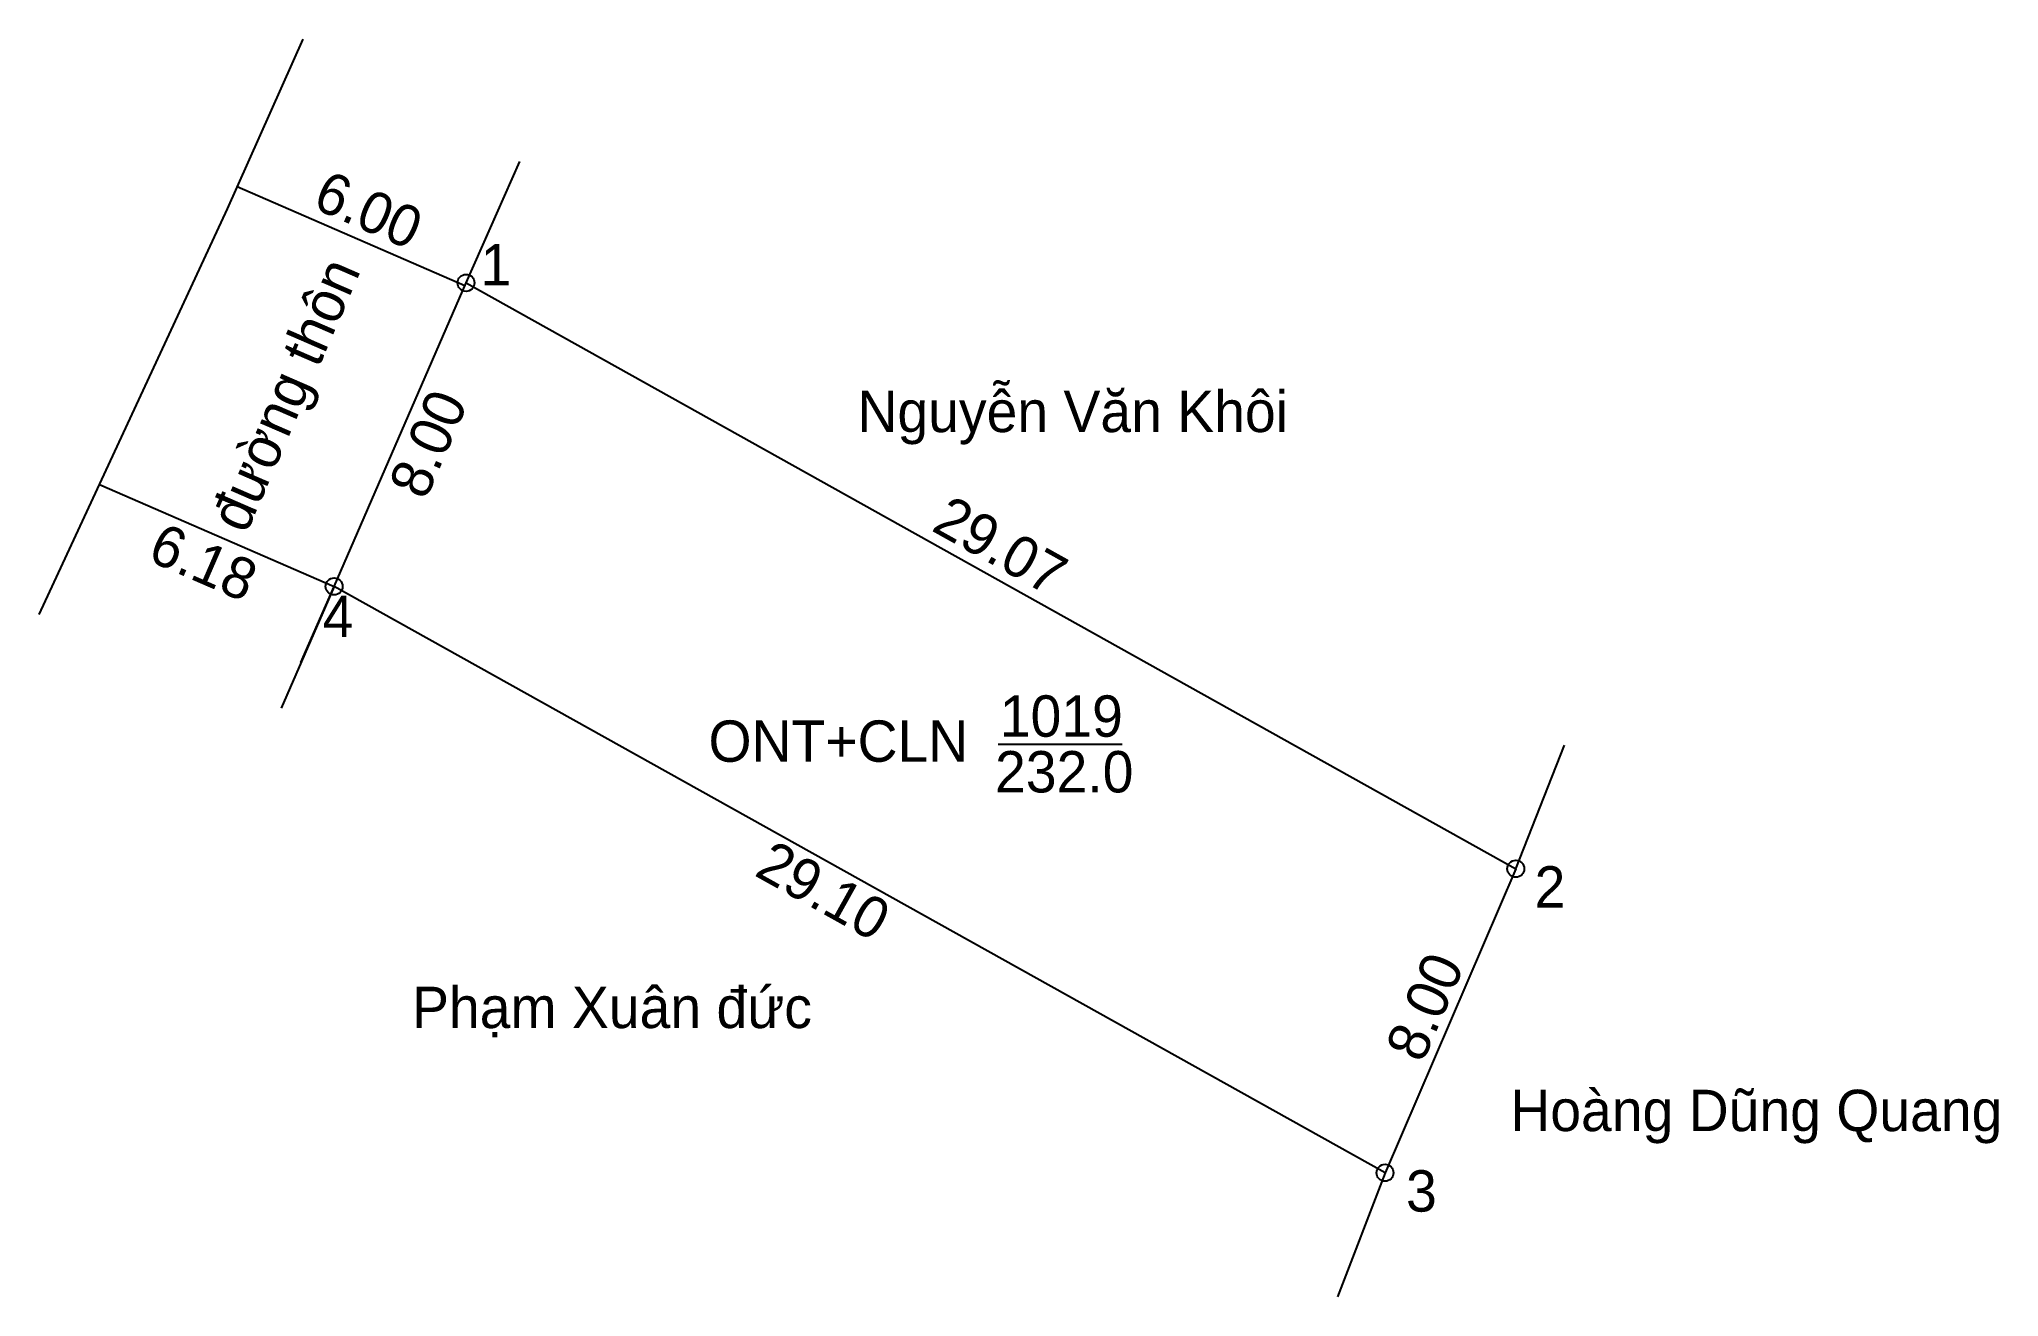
# Model space of a CAD drawing. Extents: x 547597.6 to 547645, y 1837502.6 to 1837533.
import ezdxf

# ---------------------------------------------------------------- set-up
doc = ezdxf.new("R2010")
doc.units = 0
for name, color, linetype in [('CanhThua', 7, 'Continuous'), ('ChieuDaiCanhThua', 7, 'Continuous'), ('Level 1', 7, 'Continuous'), ('Level 23', 7, 'Continuous'), ('Level 31', 7, 'Continuous'), ('MocDinhThua', 7, 'Continuous'), ('NhanDiaChinhThua', 7, 'Continuous'), ('NhanTuCan', 7, 'Continuous'), ('RauThua', 7, 'Continuous'), ('SoHieuDinhThua', 7, 'Continuous')]:
    doc.layers.add(name, color=color, linetype=linetype)

msp = doc.modelspace()

# ---------------------------------------------------------------- linework, layer by layer
at = {"layer": 'CanhThua'}
for p, q in [((547604.74, 1837519.77), (547607.93, 1837527.11)), ((547607.93, 1837527.11), (547633.308, 1837512.942)), ((547630.148, 1837505.589), (547604.74, 1837519.77)), ((547633.308, 1837512.942), (547630.148, 1837505.589))]:
    msp.add_line(p, q, dxfattribs=at)
at = {"layer": 'Level 1'}
for p, q in [((547602.401, 1837529.439), (547607.903, 1837527.048)), ((547599.069, 1837522.234), (547604.74, 1837519.77))]:
    msp.add_line(p, q, dxfattribs=at)
at = {"layer": 'Level 23'}
for p, q in [((547607.93, 1837527.11), (547608.737, 1837528.93)), ((547604.74, 1837519.77), (547607.93, 1837527.11)), ((547603.939, 1837517.927), (547604.74, 1837519.77))]:
    msp.add_line(p, q, dxfattribs=at)
at = {"layer": 'Level 31'}
msp.add_lwpolyline([(547597.611, 1837519.089), (547602.16, 1837528.9), (547603.991, 1837533.004)], dxfattribs=at)
at = {"layer": 'MocDinhThua'}
for centre in [(547607.93, 1837527.11), (547604.74, 1837519.77), (547633.308, 1837512.942), (547630.148, 1837505.589)]:
    msp.add_circle(centre, 0.205, dxfattribs=at)
at = {"layer": 'NhanDiaChinhThua'}
msp.add_line((547620.797, 1837515.956), (547623.796, 1837515.956), dxfattribs=at)
at = {"layer": 'RauThua'}
for p, q in [((547607.93, 1837527.11), (547609.233, 1837530.047)), ((547604.74, 1837519.77), (547603.459, 1837516.823)), ((547633.308, 1837512.942), (547634.486, 1837515.931)), ((547630.148, 1837505.589), (547628.999, 1837502.589))]:
    msp.add_line(p, q, dxfattribs=at)

# ---------------------------------------------------------------- texts
at = {"layer": 'ChieuDaiCanhThua'}
for s, rotation, p in [('8.00', 66.51, (547606.951, 1837521.829)), ('29.07', 330.8263, (547619.151, 1837521.134)), ('29.10', 330.8327, (547614.87, 1837512.794)), ('8.00', 66.7441, (547631.052, 1837508.215))]:
    msp.add_text(s, height=1, rotation=rotation, dxfattribs=at).set_placement(p)
at = {"layer": 'Level 1'}
for s, rotation, p in [('6.00', 336.51, (547604.185, 1837528.937)), ('đường thôn', 66.51, (547602.615, 1837521.016)), ('6.18', 336.51, (547600.194, 1837520.415))]:
    msp.add_text(s, height=1, rotation=rotation, dxfattribs=at).set_placement(p)
at = {"layer": 'NhanDiaChinhThua'}
for s, p in [('1019', (547620.835, 1837516.134)), ('ONT+CLN', (547613.793, 1837515.528)), ('232.0', (547620.72, 1837514.787))]:
    msp.add_text(s, height=1, dxfattribs=at).set_placement(p)
at = {"layer": 'NhanTuCan'}
for s, p in [('Nguyễn Văn Khôi', (547617.394, 1837523.501)), ('Phạm Xuân đức', (547606.626, 1837509.088)), ('Hoàng Dũng Quang', (547633.178, 1837506.596))]:
    msp.add_text(s, height=1, dxfattribs=at).set_placement(p)
at = {"layer": 'SoHieuDinhThua'}
for s, p in [('1', (547608.282, 1837527.05)), ('4', (547604.464, 1837518.543)), ('2', (547633.764, 1837512.002)), ('3', (547630.656, 1837504.649))]:
    msp.add_text(s, height=1, dxfattribs=at).set_placement(p)

doc.saveas('drawing.dxf')
